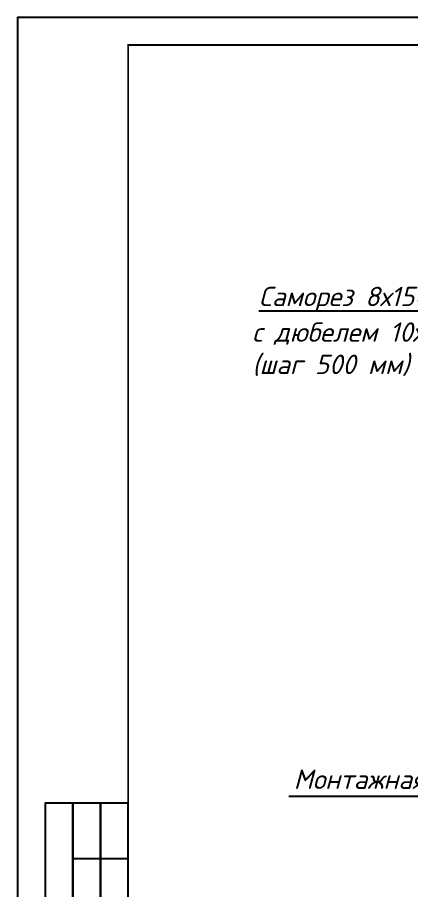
# Paper-space layout '24 (Испр)' of a CAD drawing. Header units: millimetres. Extents: x 215 to 14640, y -3257 to 166.
# Drawn here: x 1281.2 to 1352.4, y -3009.5 to -2851.7 of the extents above; entities that cross this region are included whole.
import ezdxf
from ezdxf.enums import TextEntityAlignment as Align

# ---------------------------------------------------------------- set-up
doc = ezdxf.new("R2010")
doc.units = ezdxf.units.MM
doc.layers.add('PDF _0', color=7, linetype='Continuous')
doc.layers.add('PDF _Текст', color=7, linetype='Continuous')
doc.styles.add('PDF ISOCPEUR Italic', font='isocpeui.ttf')
doc.styles.add('М2.5', font='isocpeui.ttf', dxfattribs={"height": 2.5})
doc.styles.add('М3', font='isocpeui.ttf', dxfattribs={"height": 3})

# ---------------------------------------------------------------- blocks, each defined once
blk = doc.blocks.new('*U691')
for points in [[(0, 0), (420, 0), (420, 297), (0, 297)], [(5, 90), (10, 90), (10, 155), (5, 155)], [(10, 90), (15, 90), (15, 155), (10, 155)], [(15, 90), (20, 90), (20, 155), (15, 155)]]:
    blk.add_lwpolyline(points, close=True)
at = {"const_width": 0.35}
blk.add_lwpolyline([(20, 5), (415, 5), (415, 292), (20, 292)], close=True, dxfattribs=at)
blk.add_lwpolyline([(10, 145), (20, 145)])
at = {"style": 'М2.5'}
for tag, height, p in [('ГРАФА_ЗАКАЗЧИК', 2.5, (300.05, 55)), ('ГРАФА_10Ф3-1', 2.5, (231, 32.5)), ('ГРАФА_13Ф3-1', 2.5, (286, 32.5)), ('ГРАФА_10Ф3-2', 2.5, (231, 27.5)), ('ГРАФА_13Ф3-2', 2.5, (286, 27.5)), ('ГРАФА_10Ф3-3', 2.5, (231, 22.5)), ('ГРАФА_13Ф3-3', 2.5, (286, 22.5)), ('ГРАФА_10Ф3-4', 2.5, (231, 17.5)), ('ГРАФА_13Ф3-4', 2.5, (286, 17.5)), ('ГРАФА_10Ф3-5', 2.5, (231, 12.5)), ('ГРАФА_13Ф3-5', 2.5, (286, 12.5)), ('ГРАФА_10Ф3-6', 2.5, (231, 7.5)), ('ГРАФА_13Ф3-6', 2.5, (286, 7.5)), ('СВОЙСТВА_2', 3, (375.57, 2.5)), ('ФОРМАТ', 3, (353.51, 2.5))]:
    blk.add_attdef(tag, text='', height=height, dxfattribs=at).set_placement(p, align=Align.MIDDLE_LEFT)
at = {"style": 'М3'}
for tag, p in [('ГРАФА_1Ф3', (355, 55)), ('ГРАФА_6Ф3', (372.5, 25)), ('ГРАФА_7Ф3', (388.5, 25)), ('ГРАФА_8Ф3', (406, 25))]:
    blk.add_attdef(tag, text='', height=3, dxfattribs=at).set_placement(p, align=Align.MIDDLE_CENTER)
at = {"lineweight": 30, "flags": 104}
for tag, height, p in [('ГРАФА_2Ф3', 2.4, (355, 42.5)), ('ГРАФА_3Ф3', 2.5, (330, 27.5)), ('ГРАФА_4Ф3', 2.5, (330, 12.5))]:
    blk.add_attdef(tag, text='', height=height, dxfattribs=at).set_placement(p, align=Align.MIDDLE_CENTER)

psp = doc.layouts.new('24 (Испр)')

# ---------------------------------------------------------------- linework, layer by layer
at = {"layer": 'PDF _0', "lineweight": 25}
for points in [[(1389.38, -2948.14), (1361.39, -2904.78), (1354.75, -2904.78), (1324.84, -2904.78)], [(1330.28, -2992.38), (1369.68, -2992.38), (1383.31, -2947.81)]]:
    psp.add_lwpolyline(points, dxfattribs=at)

# ---------------------------------------------------------------- block references
psp.add_blockref('*U691', (1281.24, -3148.68))

# ---------------------------------------------------------------- texts
at = {"layer": 'PDF _Текст', "char_height": 3.4999, "width": 48.5826, "attachment_point": 4, "style": 'PDF ISOCPEUR Italic'}
for s, insert in [('Саморез 8х150', (1324.84, -2902.58)), ('с дюбелем 10х70\\P(шаг 500 мм)', (1323.65, -2911.63))]:
    psp.add_mtext(s, dxfattribs=dict(at, insert=insert))
at = {"layer": 'PDF _Текст', "insert": (1331.13, -2989.35), "char_height": 3.4999, "attachment_point": 4, "style": 'PDF ISOCPEUR Italic'}
psp.add_mtext('Монтажная пена', dxfattribs=at)

doc.saveas('drawing.dxf')
